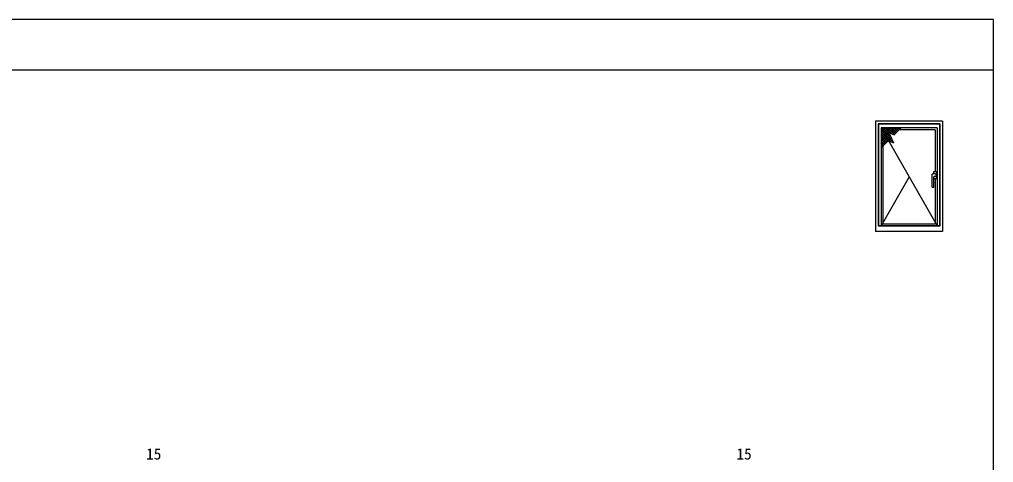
# Model space of a CAD drawing. Units: millimetres, scale not verified. Extents: x -437 to 438, y -344 to 341.
# Drawn here: x -40.3 to 438.2, y 88.5 to 306.3 of the extents above; entities that cross this region are included whole.
import ezdxf
from ezdxf.enums import TextEntityAlignment as Align

# ---------------------------------------------------------------- set-up
doc = ezdxf.new("R2010")
doc.units = ezdxf.units.MM
doc.header["$LTSCALE"] = 2
for name, color, linetype in [('0-6_YKK_A1', 4, 'Continuous'), ('0-7_YKK_D', 6, 'Continuous'), ('0-8_YKK_ZWAK', 7, 'Continuous')]:
    doc.layers.add(name, color=color, linetype=linetype)
doc.styles.add('ＭＳ ゴシック', font='')
doc.styles.get('ＭＳ ゴシック').set_extended_font_data('MS Gothic')

msp = doc.modelspace()

# ---------------------------------------------------------------- linework, layer by layer
at = {"layer": '0-6_YKK_A1'}
for p, q in [((380.2, 256.3), (380.2, 202.05)), ((413.2, 256.3), (380.2, 256.3)), ((381.55, 254.95), (381.55, 204.65)), ((411.85, 254.95), (381.55, 254.95)), ((381.7, 254.8), (381.7, 204.8)), ((411.7, 254.8), (381.7, 254.8)), ((411.7, 254.8), (411.7, 204.8)), ((411.85, 254.95), (411.85, 204.65)), ((413.2, 256.3), (413.2, 202.05)), ((382.95, 253.05), (382.95, 204.8)), ((410.45, 253.05), (382.95, 253.05)), ((382.95, 253.05), (410.45, 204.8)), ((388.714, 253.05), (382.95, 247.286)), ((387.653, 253.05), (382.95, 248.347)), ((386.593, 253.05), (382.95, 249.407)), ((385.532, 253.05), (382.95, 250.468)), ((384.471, 253.05), (382.95, 251.529)), ((383.411, 253.05), (382.95, 252.589)), ((388.053, 247.947), (382.95, 253.05)), ((388.937, 246.003), (382.95, 251.989)), ((387.512, 246.367), (382.95, 250.929)), ((386.996, 250.272), (382.95, 246.225)), ((386.297, 246.521), (382.95, 249.868)), ((387.328, 249.542), (382.95, 245.165)), ((387.169, 249.892), (384.011, 253.05)), ((387.936, 250.185), (385.071, 253.05)), ((389.479, 249.703), (386.132, 253.05)), ((386.801, 250.701), (389.099, 245.645)), ((386.801, 250.701), (389.329, 249.552)), ((390.01, 250.233), (387.193, 253.05)), ((389.775, 253.05), (387.231, 250.506)), ((390.835, 253.05), (387.96, 250.174)), ((390.54, 250.763), (388.253, 253.05)), ((391.896, 253.05), (388.689, 249.843)), ((391.07, 251.294), (389.314, 253.05)), ((389.329, 249.552), (392.827, 253.05)), ((391.601, 251.824), (390.375, 253.05)), ((392.131, 252.354), (391.435, 253.05)), ((409.5, 252.1), (391.877, 252.1)), ((392.661, 252.885), (392.496, 253.05)), ((409.5, 252.1), (409.5, 231.55)), ((410.45, 253.05), (410.45, 204.8)), ((387.659, 248.813), (382.95, 244.104)), ((385.767, 245.99), (382.95, 248.807)), ((382.95, 243.173), (387.95, 248.173)), ((385.237, 245.46), (382.95, 247.747)), ((384.706, 244.93), (382.95, 246.686)), ((384.176, 244.399), (382.95, 245.625)), ((383.646, 243.869), (382.95, 244.565)), ((383.9, 244.123), (383.9, 205.7)), ((386.571, 246.794), (389.099, 245.645)), ((387.991, 248.084), (386.66, 246.754)), ((388.322, 247.355), (387.39, 246.422)), ((388.653, 246.625), (388.119, 246.091)), ((388.985, 245.896), (388.848, 245.759)), ((383.115, 243.339), (382.95, 243.504)), ((408, 223.925), (408, 230.17)), ((408.8, 230.366), (408.8, 231.5)), ((408.85, 231.55), (410.15, 231.55)), ((409.481, 230.4), (409.464, 230.399)), ((409.489, 230.4), (409.5, 230.4)), ((410.2, 231.5), (410.2, 228.1)), ((396.7, 228.925), (382.95, 204.8)), ((408.9, 223.925), (408.9, 228.884)), ((408.9, 228.05), (410.15, 228.05)), ((409.5, 228.05), (409.5, 205.7)), ((408.125, 223.8), (408.775, 223.8)), ((413.2, 202.05), (380.2, 202.05)), ((411.85, 204.65), (381.55, 204.65)), ((411.7, 204.8), (381.7, 204.8)), ((409.5, 205.7), (383.9, 205.7))]:
    msp.add_line(p, q, dxfattribs=at)
for centre, radius, start, end in [((408.05, 230.17), 0.05, 116.62244, 180), ((408.85, 231.5), 0.05, 90, 180), ((409.5, 229.8), 0.6, 306.98508, 90), ((410.15, 231.5), 0.05, 0, 90), ((409.125, 228.884), 0.225, 90.72848, 180), ((409.43, 229.662), 0.55, 270.46226, 321.64393), ((410.15, 228.1), 0.05, 270, 0), ((408.125, 223.925), 0.125, 180, 270), ((408.775, 223.925), 0.125, 270, 0)]:
    msp.add_arc(centre, radius, start, end, dxfattribs=at)
for centre, major_axis, ratio, start_param, end_param in [((409.892, 230.074), (2, 0), 0.19438, 2.5189083, 2.7716571), ((408.877, 230.216), (0.75, 0), 0.19438, 1.9390703, 2.5189083), ((410.335, 229.482), (4.8, 0), 0.19438, 1.7533024, 1.9390703), ((410.335, 229.482), (4.8, 0), 0.19438, 1.7480495, 1.7496563), ((409.985, 228.589), (6, 0), 0.087489, 1.6627548, 1.7151206)]:
    msp.add_ellipse(centre, major_axis=major_axis, ratio=ratio, start_param=start_param, end_param=end_param, dxfattribs=at)
at = {"layer": '0-8_YKK_ZWAK'}
for p, q in [((438.2, 306.3), (-436.8, 306.3)), ((438.2, 281.3), (-436.8, 281.3))]:
    msp.add_line(p, q, dxfattribs=at)
msp.add_lwpolyline([(-436.8, -343.7), (438.2, -343.7), (438.2, 306.3)], dxfattribs=at)

# ---------------------------------------------------------------- texts
at = {"layer": '0-7_YKK_D', "style": 'ＭＳ ゴシック'}
for p in [(21.914, 88.296), (311.914, 88.296)]:
    msp.add_text('15', height=5.499, dxfattribs=at).set_placement(p, align=Align.BOTTOM_LEFT)

doc.saveas('drawing.dxf')
